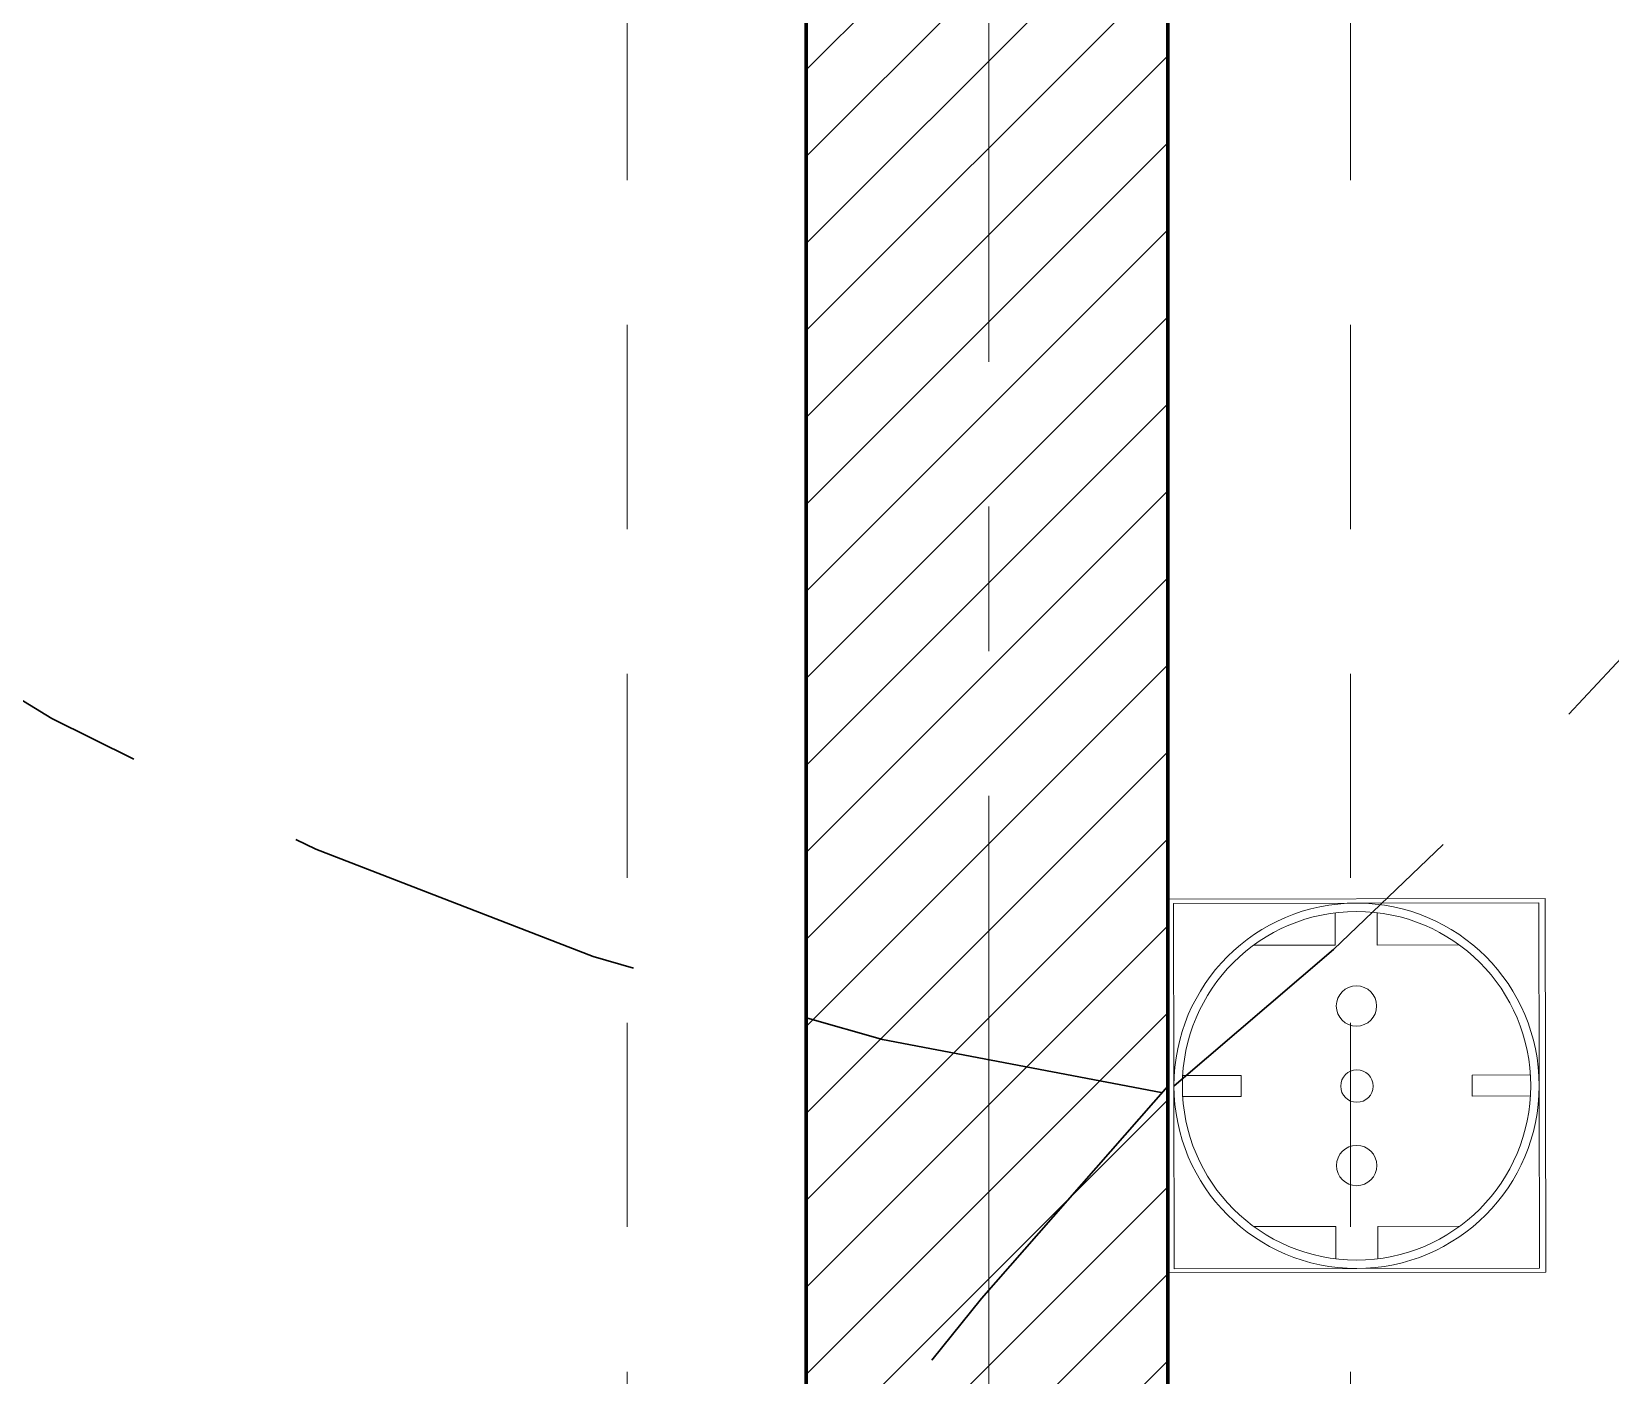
# Model space of a CAD drawing. Header units: inches. Extents: x -19 to 5698, y -728 to 92.
# Drawn here: x 22.658 to 23.75, y 32.75 to 33.678 of the extents above; entities that cross this region are included whole.
import ezdxf

# ---------------------------------------------------------------- set-up
doc = ezdxf.new("R2010")
doc.units = ezdxf.units.IN
doc.header["$MEASUREMENT"] = 0
doc.set_wipeout_variables(frame=1)
for name, pattern in [('HIDDEN', [0.375, 0.25, -0.125]), ('Hidden Line', [0.195611, 0.141111, -0.0545]), ('Punto & Raya', [0.65, 0.5, -0.075, 0, -0.075]), ('Wipeout_Contour', [1, 0, -1])]:
    doc.linetypes.add(name, pattern=pattern)
doc.layers.get('0').update_dxf_attribs({"color": 61})
doc.layers.add('00 conduct tomacorr', color=120, linetype='HIDDEN', lineweight=30)
doc.layers.add('10 REM ACABADOS', color=170, linetype='Continuous', lineweight=13)
for name, color, linetype in [('02 _ ARQ _ ALB _ Ejes Generales', 251, 'Continuous'), ('02 _ ARQ _ ZON _ Espacio.3D', 7, 'Continuous'), ('08 _ STR _ EXT _ 09 Vigas', 251, 'Continuous'), ('Estructura - 04 MURO', 7, 'Continuous')]:
    doc.layers.add(name, color=color, linetype=linetype)

# ---------------------------------------------------------------- blocks, each defined once
blk = doc.blocks.new('tomacorriente schuko 2+T')
at = {"color": 3}
for p, q in [((-0.13769, -0.02808, -162.36), (-0.13769, -0.12268, -162.36)), ((-0.13769, -0.02808, -162.36), (-0.04414, -0.02808, -162.36)), ((-0.13665, -0.02964, -162.36), (-0.13665, -0.12112, -162.36)), ((-0.13665, -0.02964, -162.36), (-0.13665, -0.12112, -162.36)), ((-0.13665, -0.02964, -162.36), (-0.04518, -0.02964, -162.36)), ((-0.13665, -0.02964, -162.36), (-0.09092, -0.02964, -162.36)), ((-0.09092, -0.02964, -162.36), (-0.04518, -0.02964, -162.36)), ((-0.04518, -0.02964, -162.36), (-0.04518, -0.12112, -162.36)), ((-0.04518, -0.02964, -162.36), (-0.04518, -0.12112, -162.36)), ((-0.04414, -0.02808, -162.36), (-0.04414, -0.12268, -162.36)), ((-0.09355, -0.03182, -162.36), (-0.09355, -0.04646, -162.36)), ((-0.08829, -0.03182, -162.36), (-0.08829, -0.04646, -162.36)), ((-0.09355, -0.04646, -162.36), (-0.08829, -0.04646, -162.36)), ((-0.12614, -0.04962, -162.36), (-0.12614, -0.07012, -162.36)), ((-0.05569, -0.04962, -162.36), (-0.05569, -0.07012, -162.36)), ((-0.13424, -0.07012, -162.36), (-0.12614, -0.07012, -162.36)), ((-0.05569, -0.07012, -162.36), (-0.04759, -0.07012, -162.36)), ((-0.13424, -0.08064, -162.36), (-0.12614, -0.08064, -162.36)), ((-0.12614, -0.08064, -162.36), (-0.12614, -0.10114, -162.36)), ((-0.05569, -0.08064, -162.36), (-0.04759, -0.08064, -162.36)), ((-0.05569, -0.08064, -162.36), (-0.05569, -0.10114, -162.36)), ((-0.09355, -0.1043, -162.36), (-0.08829, -0.1043, -162.36)), ((-0.09355, -0.1043, -162.36), (-0.09355, -0.11894, -162.36)), ((-0.08829, -0.1043, -162.36), (-0.08829, -0.11894, -162.36)), ((-0.13665, -0.12112, -162.36), (-0.04518, -0.12112, -162.36)), ((-0.13665, -0.12112, -162.36), (-0.09092, -0.12112, -162.36)), ((-0.09092, -0.12112, -162.36), (-0.04518, -0.12112, -162.36)), ((-0.13769, -0.12268, -162.36), (-0.04414, -0.12268, -162.36))]:
    blk.add_line(p, q, dxfattribs=at)
for centre, radius in [((-0.09092, -0.07538, -162.36), 0.04574), ((-0.09092, -0.07538, -162.36), 0.04364), ((-0.1109, -0.07538, -162.36), 0.00505), ((-0.07094, -0.07538, -162.36), 0.00505), ((-0.091, -0.07546, -162.36), 0.00406)]:
    blk.add_circle(centre, radius, dxfattribs=at)

msp = doc.modelspace()

# ---------------------------------------------------------------- linework, layer by layer
at = {"layer": '02 _ ARQ _ ZON _ Espacio.3D', "color": 254, "linetype": 'Continuous', "lineweight": 0, "flags": 128}
msp.add_lwpolyline([(43.67, 39.65), (37.77, 39.65), (37.77, 39.4), (37.57, 39.4), (37.57, 39), (37.07, 39), (37.07, 39.4), (36.87, 39.4), (36.87, 39.65), (30.97, 39.65), (30.97, 39.4), (30.57, 39.4), (30.57, 39), (30.07, 39), (30.07, 39.65), (23.57, 39.65), (23.57, 39), (23.4437, 39), (23.4437, 30.8001), (23.57, 30.8001), (23.57, 30.2), (23.97, 30.2), (23.97, 29.7), (9.07, 29.7)], dxfattribs=at)
msp.add_lwpolyline([(16.57, 39.4), (16.57, 39), (16.57, 31.0001), (16.57, 30.1999), (16.97, 30.1999), (16.97, 29.75), (23.07, 29.75), (23.07, 30.8002), (23.195, 30.8002), (23.195, 39), (23.07, 39), (23.07, 39.4), (22.67, 39.4), (22.67, 39.65), (16.97, 39.65), (16.97, 39.4)], close=True, dxfattribs=at)
at = {"layer": '08 _ STR _ EXT _ 09 Vigas', "color": 251, "linetype": 'Hidden Line', "lineweight": 13, "true_color": 0x636466}
for p, q in [((23.07, 30.2), (23.07, 39.4)), ((23.57, 30.2), (23.57, 39.4))]:
    msp.add_line(p, q, dxfattribs=at)

# ---------------------------------------------------------------- next in the draw order: wipeouts: each hides what was drawn before it
at = {"color": 254, "linetype": 'Wipeout_Contour', "lineweight": 0, "ltscale": 168.062022}
msp.add_wipeout([(23.1937, 30.8002), (23.4437, 30.8001), (23.4437, 39), (23.1937, 39)], dxfattribs=at).dxf.layer = 'Estructura - 04 MURO'

# ---------------------------------------------------------------- next in the draw order: hatches: boundary and pattern name
at = {"layer": 'Estructura - 04 MURO', "linetype": 'Continuous', "lineweight": 5}
h = msp.add_hatch(dxfattribs=at)
h.set_pattern_fill('LADRILLO_COMÚN_0002', color=250, style=0, pattern_type=2)
h.set_pattern_definition([(45, (0, 0), (-0.03005204, 0.03005204), [])])
h.paths.add_polyline_path([(23.1937, 30.8002), (23.4437, 30.8001), (23.4437, 39), (23.1937, 39)])

# ---------------------------------------------------------------- next in the draw order: linework, layer by layer
at = {"layer": '00 conduct tomacorr'}
for centre, radius, start, end in [((21.8338, 34.947), 2.5681, 308.9435, 51.179), ((23.7785, 35.211), 2.2918, 180.2092, 261.8608), ((26.5199, 30.1173), 4.1815, 137.3645, 179.7764)]:
    msp.add_arc(centre, radius, start, end, dxfattribs=at)
at = {"layer": '02 _ ARQ _ ALB _ Ejes Generales', "color": 251, "linetype": 'Punto & Raya', "lineweight": 13, "true_color": 0x636466}
msp.add_line((23.32, 3.05), (23.32, 44.9), dxfattribs=at)
at = {"layer": 'Estructura - 04 MURO', "color": 7, "linetype": 'Continuous', "lineweight": 80, "flags": 128}
for points in [[(23.1937, 39), (23.1937, 30.8001)], [(23.4437, 30.8001), (23.4437, 39)]]:
    msp.add_lwpolyline(points, dxfattribs=at)

# ---------------------------------------------------------------- next in the draw order: block references
at = {"layer": '10 REM ACABADOS', "xscale": 2.759423129612763, "yscale": 2.759423129612763, "zscale": 2.759423129612763, "rotation": 90.09900314736282}
msp.add_blockref('tomacorriente schuko 2+T', (23.3657, 33.2003, 448.0199), dxfattribs=at)

doc.saveas('drawing.dxf')
